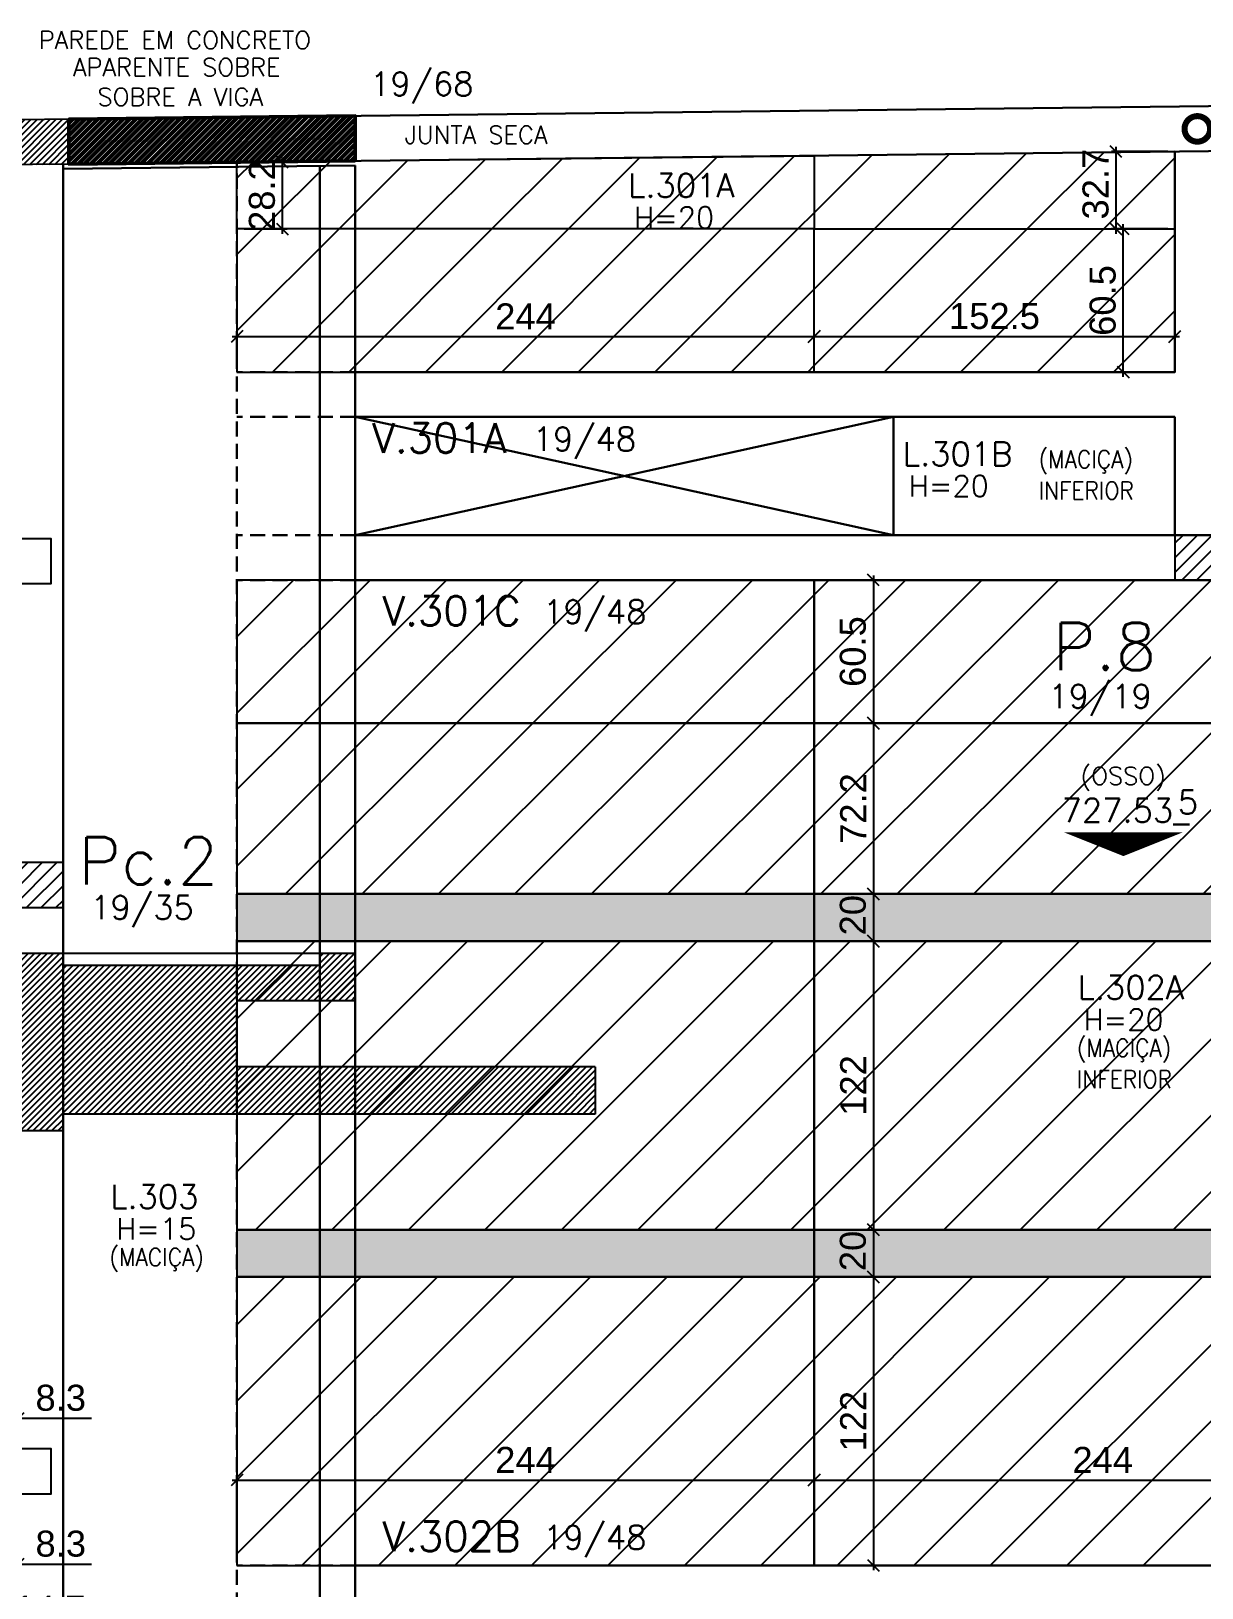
# Model space of a CAD drawing. Extents: x 534 to 8035, y 2354 to 7562.
# Drawn here: x 3417 to 3912, y 6464 to 7122 of the extents above; entities that cross this region are included whole.
import ezdxf
from ezdxf.enums import TextEntityAlignment as Align

# ---------------------------------------------------------------- set-up
doc = ezdxf.new("R2010")
doc.units = 0
doc.linetypes.add('HIDDEN', pattern=[9.524999999999995, 6.349999999999998, -3.174999999999998])
doc.layers.get('0').update_dxf_attribs({"color": 9, "linetype": 'CONTINUOUS'})
doc.layers.get('DEFPOINTS').update_dxf_attribs({"linetype": 'CONTINUOUS'})
for name, color, linetype in [('CONTRA-FLECHA', 152, 'CONTINUOUS'), ('CORTE-FORMA', 1, 'CONTINUOUS'), ('FO-HACHURA_PILAR-CONT', 252, 'CONTINUOUS'), ('FO-HACHURA_PILAR-MORRE', 252, 'CONTINUOUS'), ('FO-TEXTO-LAJES', 152, 'CONTINUOUS'), ('FO-TEXTO-VIGAS', 3, 'CONTINUOUS'), ('NIVEL', 3, 'CONTINUOUS'), ('P-C', 1, 'CONTINUOUS'), ('P-M', 7, 'CONTINUOUS'), ('P-N', 5, 'CONTINUOUS'), ('Painéis', 200, 'CONTINUOUS'), ('PAREDE', 191, 'CONTINUOUS'), ('Reaproveitamento', 251, 'CONTINUOUS'), ('TEXTO', 3, 'CONTINUOUS'), ('TIRAS REESCORAMENTO', 252, 'CONTINUOUS')]:
    doc.layers.add(name, color=color, linetype=linetype)
for name, color, linetype, lineweight in [('FO-Textos dos pilares', 3, 'CONTINUOUS', 20), ('FO-Vigas', 2, 'CONTINUOUS', 30), ('SEM LAJE', 8, 'CONTINUOUS', 30)]:
    doc.layers.add(name, color=color, linetype=linetype, lineweight=lineweight)
doc.styles.add('ARIAL', font='arial.ttf')
doc.styles.add('ROMANS', font='romans.shx')
doc.dimstyles.new('COTA LAJE', dxfattribs={"dimtxt": 11, "dimasz": 5, "dimexe": 2, "dimexo": 3, "dimgap": 3, "dimtad": 3, "dimdec": 1, "dimzin": 12, "dimdsep": 46, "dimtxsty": 'ARIAL', "dimblk": 'OBLIQUE', "dimcen": 10, "dimdle": 2, "dimclrd": 5, "dimclre": 5, "dimclrt": 2, "dimadec": 0, "dimazin": 3, "dimtfac": 1, "dimtdec": 1, "dimtmove": 0, "dimatfit": 3, "dimldrblk": 'OBLIQUE', "dimfxl": 1, "dimlwd": -1, "dimlwe": -1, "dimarcsym": 1})
pattern_1 = [(45, (0, 0), (-16.16446101792448, 16.16446101792448), [])]

# ---------------------------------------------------------------- blocks, each defined once
blk = doc.blocks.new('_Oblique')
at = {"color": 0, "linetype": 'ByBlock', "lineweight": -2}
blk.add_line((-0.5, -0.5), (0.5, 0.5), dxfattribs=at)
blk = doc.blocks.new('*D384')
at = {"layer": 'DEFPOINTS', "color": 0, "linetype": 'Continuous', "transparency": 16777216}
for p in [(3411.181133368878, 6535.333862605648), (3402.879337440359, 6522.361005117084), (3411.181133368878, 6522.361005117084)]:
    blk.add_point(p, dxfattribs=at)
at = {"layer": 'Painéis', "color": 5, "linetype": 'Continuous', "transparency": 16777216}
for p, q in [((3400.879337440359, 6535.333862605648), (3411.181133368878, 6535.333862605648)), ((3402.879337440359, 6525.361005117084), (3402.879337440359, 6537.333862605648)), ((3411.181133368878, 6525.361005117084), (3411.181133368878, 6537.333862605648)), ((3411.181133368878, 6535.333862605648), (3442.222743191525, 6535.333862605648))]:
    blk.add_line(p, q, dxfattribs=at)
at = {"layer": 'Painéis', "color": 5, "linetype": 'Continuous', "transparency": 16777216, "xscale": 5, "yscale": 5, "zscale": 5, "rotation": 180}
blk.add_blockref('_Oblique', (3402.879337440359, 6535.333862605648), dxfattribs=at)
at = {"layer": 'Painéis', "color": 5, "linetype": 'Continuous', "transparency": 16777216, "xscale": 5, "yscale": 5, "zscale": 5}
blk.add_blockref('_Oblique', (3411.181133368878, 6535.333862605648), dxfattribs=at)
at = {"layer": 'Painéis', "color": 2, "linetype": 'Continuous', "transparency": 16777216, "insert": (3429.201938280202, 6543.953917175908), "char_height": 11, "attachment_point": 5, "style": 'ARIAL'}
blk.add_mtext('8.3', dxfattribs=at)
blk = doc.blocks.new('*D403')
at = {"layer": 'DEFPOINTS', "color": 0, "linetype": 'Continuous', "transparency": 16777216}
for p in [(3747.681133369539, 6889.861005116999), (3747.681133369539, 6829.361005116999), (3772.716062149959, 6829.361005116999)]:
    blk.add_point(p, dxfattribs=at)
at = {"layer": 'Painéis', "color": 5, "linetype": 'Continuous', "transparency": 16777216}
for p, q in [((3750.681133369539, 6889.861005116999), (3774.716062149959, 6889.861005116999)), ((3772.716062149959, 6891.861005116999), (3772.716062149959, 6827.361005116999)), ((3750.681133369539, 6829.361005116999), (3774.716062149959, 6829.361005116999))]:
    blk.add_line(p, q, dxfattribs=at)
at = {"layer": 'Painéis', "color": 5, "linetype": 'Continuous', "transparency": 16777216, "xscale": 5, "yscale": 5, "zscale": 5}
for p, rotation in [((3772.716062149959, 6889.861005116999), 90), ((3772.716062149959, 6829.361005116999), 270)]:
    blk.add_blockref('_Oblique', p, dxfattribs=dict(at, rotation=rotation))
at = {"layer": 'Painéis', "color": 2, "linetype": 'Continuous', "transparency": 16777216, "insert": (3764.099759285021, 6859.611005116996), "char_height": 11, "attachment_point": 5, "rotation": 90, "style": 'ARIAL'}
blk.add_mtext('60.5', dxfattribs=at)
blk = doc.blocks.new('*D404')
at = {"layer": 'DEFPOINTS', "color": 0, "linetype": 'Continuous', "transparency": 16777216}
for p in [(3747.681133369539, 6829.361005116999), (3747.681133369539, 6757.111005117102), (3772.716062149961, 6757.111005117102)]:
    blk.add_point(p, dxfattribs=at)
at = {"layer": 'Painéis', "color": 5, "linetype": 'Continuous', "transparency": 16777216}
for p, q in [((3750.681133369539, 6829.361005116999), (3774.716062149961, 6829.361005116999)), ((3772.716062149961, 6831.361005116999), (3772.716062149961, 6755.111005117102)), ((3750.681133369539, 6757.111005117102), (3774.716062149961, 6757.111005117102))]:
    blk.add_line(p, q, dxfattribs=at)
at = {"layer": 'Painéis', "color": 5, "linetype": 'Continuous', "transparency": 16777216, "xscale": 5, "yscale": 5, "zscale": 5}
for p, rotation in [((3772.716062149961, 6829.361005116999), 90), ((3772.716062149961, 6757.111005117102), 270)]:
    blk.add_blockref('_Oblique', p, dxfattribs=dict(at, rotation=rotation))
at = {"layer": 'Painéis', "color": 2, "linetype": 'Continuous', "transparency": 16777216, "insert": (3764.193551918038, 6793.236005117047), "char_height": 11, "attachment_point": 5, "rotation": 90, "style": 'ARIAL'}
blk.add_mtext('72.2', dxfattribs=at)
blk = doc.blocks.new('*D405')
at = {"layer": 'DEFPOINTS', "color": 0, "linetype": 'Continuous', "transparency": 16777216}
for p in [(3747.681133369539, 6757.111005117102), (3747.681133369539, 6737.111005117102), (3772.716062149962, 6737.111005117102)]:
    blk.add_point(p, dxfattribs=at)
at = {"layer": 'Painéis', "color": 5, "linetype": 'Continuous', "transparency": 16777216}
for p, q in [((3750.681133369539, 6757.111005117102), (3774.716062149962, 6757.111005117102)), ((3772.716062149962, 6759.111005117102), (3772.716062149962, 6735.111005117102)), ((3750.681133369539, 6737.111005117102), (3774.716062149962, 6737.111005117102))]:
    blk.add_line(p, q, dxfattribs=at)
at = {"layer": 'Painéis', "color": 5, "linetype": 'Continuous', "transparency": 16777216, "xscale": 5, "yscale": 5, "zscale": 5}
for p, rotation in [((3772.716062149962, 6757.111005117102), 90), ((3772.716062149962, 6737.111005117102), 270)]:
    blk.add_blockref('_Oblique', p, dxfattribs=dict(at, rotation=rotation))
at = {"layer": 'Painéis', "color": 2, "linetype": 'Continuous', "transparency": 16777216, "insert": (3764.099759285024, 6748.111005117102), "char_height": 11, "attachment_point": 5, "rotation": 90, "style": 'ARIAL'}
blk.add_mtext('20', dxfattribs=at)
blk = doc.blocks.new('*D406')
at = {"layer": 'DEFPOINTS', "color": 0, "linetype": 'Continuous', "transparency": 16777216}
for p in [(3747.681133369539, 6737.111005117102), (3747.681133369539, 6615.111005117102), (3772.716062149962, 6615.111005117102)]:
    blk.add_point(p, dxfattribs=at)
at = {"layer": 'Painéis', "color": 5, "linetype": 'Continuous', "transparency": 16777216}
for p, q in [((3750.681133369539, 6737.111005117102), (3774.716062149962, 6737.111005117102)), ((3772.716062149962, 6739.111005117102), (3772.716062149962, 6613.111005117102)), ((3750.681133369539, 6615.111005117102), (3774.716062149962, 6615.111005117102))]:
    blk.add_line(p, q, dxfattribs=at)
at = {"layer": 'Painéis', "color": 5, "linetype": 'Continuous', "transparency": 16777216, "xscale": 5, "yscale": 5, "zscale": 5}
for p, rotation in [((3772.716062149962, 6737.111005117102), 90), ((3772.716062149962, 6615.111005117102), 270)]:
    blk.add_blockref('_Oblique', p, dxfattribs=dict(at, rotation=rotation))
at = {"layer": 'Painéis', "color": 2, "linetype": 'Continuous', "transparency": 16777216, "insert": (3764.19355191804, 6676.111005117099), "char_height": 11, "attachment_point": 5, "rotation": 90, "style": 'ARIAL'}
blk.add_mtext('122', dxfattribs=at)
blk = doc.blocks.new('*D407')
at = {"layer": 'DEFPOINTS', "color": 0, "linetype": 'Continuous', "transparency": 16777216}
for p in [(3747.681133369539, 6615.111005117102), (3747.681133369539, 6595.111005117102), (3772.716062149963, 6595.111005117102)]:
    blk.add_point(p, dxfattribs=at)
at = {"layer": 'Painéis', "color": 5, "linetype": 'Continuous', "transparency": 16777216}
for p, q in [((3750.681133369539, 6615.111005117102), (3774.716062149963, 6615.111005117102)), ((3772.716062149963, 6617.111005117102), (3772.716062149963, 6593.111005117102)), ((3750.681133369539, 6595.111005117102), (3774.716062149963, 6595.111005117102))]:
    blk.add_line(p, q, dxfattribs=at)
at = {"layer": 'Painéis', "color": 5, "linetype": 'Continuous', "transparency": 16777216, "xscale": 5, "yscale": 5, "zscale": 5}
for p, rotation in [((3772.716062149963, 6615.111005117102), 90), ((3772.716062149963, 6595.111005117102), 270)]:
    blk.add_blockref('_Oblique', p, dxfattribs=dict(at, rotation=rotation))
at = {"layer": 'Painéis', "color": 2, "linetype": 'Continuous', "transparency": 16777216, "insert": (3764.099759285026, 6606.111005117102), "char_height": 11, "attachment_point": 5, "rotation": 90, "style": 'ARIAL'}
blk.add_mtext('20', dxfattribs=at)
blk = doc.blocks.new('*D408')
at = {"layer": 'DEFPOINTS', "color": 0, "linetype": 'Continuous', "transparency": 16777216}
for p in [(3747.681133369539, 6595.111005117102), (3747.681133369539, 6473.111005117102), (3772.716062149966, 6473.111005117102)]:
    blk.add_point(p, dxfattribs=at)
at = {"layer": 'Painéis', "color": 5, "linetype": 'Continuous', "transparency": 16777216}
for p, q in [((3750.681133369539, 6595.111005117102), (3774.716062149966, 6595.111005117102)), ((3772.716062149966, 6597.111005117102), (3772.716062149966, 6471.111005117102)), ((3750.681133369539, 6473.111005117102), (3774.716062149966, 6473.111005117102))]:
    blk.add_line(p, q, dxfattribs=at)
at = {"layer": 'Painéis', "color": 5, "linetype": 'Continuous', "transparency": 16777216, "xscale": 5, "yscale": 5, "zscale": 5}
for p, rotation in [((3772.716062149966, 6595.111005117102), 90), ((3772.716062149966, 6473.111005117102), 270)]:
    blk.add_blockref('_Oblique', p, dxfattribs=dict(at, rotation=rotation))
at = {"layer": 'Painéis', "color": 2, "linetype": 'Continuous', "transparency": 16777216, "insert": (3764.193551918043, 6534.111005117099), "char_height": 11, "attachment_point": 5, "rotation": 90, "style": 'ARIAL'}
blk.add_mtext('122', dxfattribs=at)
blk = doc.blocks.new('*D409')
at = {"layer": 'DEFPOINTS', "color": 0, "linetype": 'Continuous', "transparency": 16777216}
for p in [(3747.681133369537, 6509.212184046779), (3503.681133369537, 6473.111005117098), (3747.681133369537, 6473.111005117097)]:
    blk.add_point(p, dxfattribs=at)
at = {"layer": 'Painéis', "color": 5, "linetype": 'Continuous', "transparency": 16777216}
for p, q in [((3501.681133369537, 6509.212184046779), (3749.681133369537, 6509.212184046779)), ((3503.681133369537, 6476.111005117098), (3503.681133369537, 6511.212184046779)), ((3747.681133369537, 6476.111005117097), (3747.681133369537, 6511.212184046779))]:
    blk.add_line(p, q, dxfattribs=at)
at = {"layer": 'Painéis', "color": 5, "linetype": 'Continuous', "transparency": 16777216, "xscale": 5, "yscale": 5, "zscale": 5, "rotation": 180}
blk.add_blockref('_Oblique', (3503.681133369537, 6509.212184046779), dxfattribs=at)
at = {"layer": 'Painéis', "color": 5, "linetype": 'Continuous', "transparency": 16777216, "xscale": 5, "yscale": 5, "zscale": 5}
blk.add_blockref('_Oblique', (3747.681133369537, 6509.212184046779), dxfattribs=at)
at = {"layer": 'Painéis', "color": 2, "linetype": 'Continuous', "transparency": 16777216, "insert": (3625.681133369537, 6517.734694278703), "char_height": 11, "attachment_point": 5, "style": 'ARIAL'}
blk.add_mtext('244', dxfattribs=at)
blk = doc.blocks.new('*D410')
at = {"layer": 'DEFPOINTS', "color": 0, "linetype": 'Continuous', "transparency": 16777216}
for p in [(3991.681133369537, 6509.212184046779), (3747.681133369537, 6473.111005117097), (3991.681133369537, 6473.111005117098)]:
    blk.add_point(p, dxfattribs=at)
at = {"layer": 'Painéis', "color": 5, "linetype": 'Continuous', "transparency": 16777216}
for p, q in [((3745.681133369537, 6509.212184046779), (3993.681133369537, 6509.212184046779)), ((3747.681133369537, 6476.111005117097), (3747.681133369537, 6511.212184046779)), ((3991.681133369537, 6476.111005117098), (3991.681133369537, 6511.212184046779))]:
    blk.add_line(p, q, dxfattribs=at)
at = {"layer": 'Painéis', "color": 5, "linetype": 'Continuous', "transparency": 16777216, "xscale": 5, "yscale": 5, "zscale": 5, "rotation": 180}
blk.add_blockref('_Oblique', (3747.681133369537, 6509.212184046779), dxfattribs=at)
at = {"layer": 'Painéis', "color": 5, "linetype": 'Continuous', "transparency": 16777216, "xscale": 5, "yscale": 5, "zscale": 5}
blk.add_blockref('_Oblique', (3991.681133369537, 6509.212184046779), dxfattribs=at)
at = {"layer": 'Painéis', "color": 2, "linetype": 'Continuous', "transparency": 16777216, "insert": (3869.681133369537, 6517.734694278703), "char_height": 11, "attachment_point": 5, "style": 'ARIAL'}
blk.add_mtext('244', dxfattribs=at)
blk = doc.blocks.new('*D421')
at = {"layer": 'DEFPOINTS', "color": 0, "linetype": 'Continuous', "transparency": 16777216}
for p in [(3878.326253628513, 7038.360997705076), (3900.181133368762, 7038.360997705076), (3900.181133368762, 6977.86099770519)]:
    blk.add_point(p, dxfattribs=at)
at = {"layer": 'Painéis', "color": 5, "linetype": 'Continuous', "transparency": 16777216}
for p, q in [((3878.326253628513, 6975.86099770519), (3878.326253628513, 7040.360997705076)), ((3897.181133368762, 7038.360997705076), (3876.326253628513, 7038.360997705076)), ((3897.181133368762, 6977.86099770519), (3876.326253628513, 6977.86099770519))]:
    blk.add_line(p, q, dxfattribs=at)
at = {"layer": 'Painéis', "color": 5, "linetype": 'Continuous', "transparency": 16777216, "xscale": 5, "yscale": 5, "zscale": 5}
for p, rotation in [((3878.326253628513, 7038.360997705076), 90), ((3878.326253628513, 6977.86099770519), 270)]:
    blk.add_blockref('_Oblique', p, dxfattribs=dict(at, rotation=rotation))
at = {"layer": 'Painéis', "color": 2, "linetype": 'Continuous', "transparency": 16777216, "insert": (3869.709950763575, 7008.110997705131), "char_height": 11, "attachment_point": 5, "rotation": 90, "style": 'ARIAL'}
blk.add_mtext('60.5', dxfattribs=at)
blk = doc.blocks.new('*D422')
at = {"layer": 'DEFPOINTS', "color": 0, "linetype": 'Continuous', "transparency": 16777216}
for p in [(3875.326253628515, 7071.077291865226), (3900.181133368762, 7071.077291865226), (3900.181133368762, 7038.360997705076)]:
    blk.add_point(p, dxfattribs=at)
at = {"layer": 'Painéis', "color": 5, "linetype": 'Continuous', "transparency": 16777216}
for p, q in [((3875.326253628515, 7036.360997705076), (3875.326253628515, 7073.077291865226)), ((3897.181133368762, 7071.077291865226), (3873.326253628515, 7071.077291865226)), ((3897.181133368762, 7038.360997705076), (3873.326253628515, 7038.360997705076))]:
    blk.add_line(p, q, dxfattribs=at)
at = {"layer": 'Painéis', "color": 5, "linetype": 'Continuous', "transparency": 16777216, "xscale": 5, "yscale": 5, "zscale": 5}
for p, rotation in [((3875.326253628515, 7071.077291865226), 90), ((3875.326253628515, 7038.360997705076), 270)]:
    blk.add_blockref('_Oblique', p, dxfattribs=dict(at, rotation=rotation))
at = {"layer": 'Painéis', "color": 2, "linetype": 'Continuous', "transparency": 16777216, "insert": (3866.706199058257, 7057.337878678647), "char_height": 11, "attachment_point": 5, "rotation": 90, "style": 'ARIAL'}
blk.add_mtext('32.7', dxfattribs=at)
blk = doc.blocks.new('*D423')
at = {"layer": 'DEFPOINTS', "color": 0, "linetype": 'Continuous', "transparency": 16777216}
for p in [(3503.681133369539, 7066.594784016776), (3522.899878112789, 7066.594784016776), (3503.681133369539, 7038.360997705076)]:
    blk.add_point(p, dxfattribs=at)
at = {"layer": 'Painéis', "color": 5, "linetype": 'Continuous', "transparency": 16777216}
for p, q in [((3506.681133369539, 7066.594784016776), (3524.899878112789, 7066.594784016776)), ((3522.899878112789, 7036.360997705076), (3522.899878112789, 7068.594784016776)), ((3506.681133369539, 7038.360997705076), (3524.899878112789, 7038.360997705076))]:
    blk.add_line(p, q, dxfattribs=at)
at = {"layer": 'Painéis', "color": 5, "linetype": 'Continuous', "transparency": 16777216, "xscale": 5, "yscale": 5, "zscale": 5}
for p, rotation in [((3522.899878112789, 7066.594784016776), 90), ((3522.899878112789, 7038.360997705076), 270)]:
    blk.add_blockref('_Oblique', p, dxfattribs=dict(at, rotation=rotation))
at = {"layer": 'Painéis', "color": 2, "linetype": 'Continuous', "transparency": 16777216, "insert": (3514.283575247852, 7052.477890860923), "char_height": 11, "attachment_point": 5, "rotation": 90, "style": 'ARIAL'}
blk.add_mtext('28.2', dxfattribs=at)
blk = doc.blocks.new('*D424')
at = {"layer": 'DEFPOINTS', "color": 0, "linetype": 'Continuous', "transparency": 16777216}
for p in [(3747.681133369537, 6992.862447762052), (3503.681133369537, 6977.860997705073), (3747.681133369537, 6977.860997705073)]:
    blk.add_point(p, dxfattribs=at)
at = {"layer": 'Painéis', "color": 5, "linetype": 'Continuous', "transparency": 16777216}
for p, q in [((3501.681133369537, 6992.862447762052), (3749.681133369537, 6992.862447762052)), ((3503.681133369537, 6980.860997705073), (3503.681133369537, 6994.862447762052)), ((3747.681133369537, 6980.860997705073), (3747.681133369537, 6994.862447762052))]:
    blk.add_line(p, q, dxfattribs=at)
at = {"layer": 'Painéis', "color": 5, "linetype": 'Continuous', "transparency": 16777216, "xscale": 5, "yscale": 5, "zscale": 5, "rotation": 180}
blk.add_blockref('_Oblique', (3503.681133369537, 6992.862447762052), dxfattribs=at)
at = {"layer": 'Painéis', "color": 5, "linetype": 'Continuous', "transparency": 16777216, "xscale": 5, "yscale": 5, "zscale": 5}
blk.add_blockref('_Oblique', (3747.681133369537, 6992.862447762052), dxfattribs=at)
at = {"layer": 'Painéis', "color": 2, "linetype": 'Continuous', "transparency": 16777216, "insert": (3625.681133369537, 7001.384957993976), "char_height": 11, "attachment_point": 5, "style": 'ARIAL'}
blk.add_mtext('244', dxfattribs=at)
blk = doc.blocks.new('*D425')
at = {"layer": 'DEFPOINTS', "color": 0, "linetype": 'Continuous', "transparency": 16777216}
for p in [(3900.18113336876, 6992.862447762052), (3747.681133369537, 6977.860997705073), (3900.18113336876, 6977.860997705073)]:
    blk.add_point(p, dxfattribs=at)
at = {"layer": 'Painéis', "color": 5, "linetype": 'Continuous', "transparency": 16777216}
for p, q in [((3745.681133369537, 6992.862447762052), (3902.18113336876, 6992.862447762052)), ((3747.681133369537, 6980.860997705073), (3747.681133369537, 6994.862447762052)), ((3900.18113336876, 6980.860997705073), (3900.18113336876, 6994.862447762052))]:
    blk.add_line(p, q, dxfattribs=at)
at = {"layer": 'Painéis', "color": 5, "linetype": 'Continuous', "transparency": 16777216, "xscale": 5, "yscale": 5, "zscale": 5, "rotation": 180}
blk.add_blockref('_Oblique', (3747.681133369537, 6992.862447762052), dxfattribs=at)
at = {"layer": 'Painéis', "color": 5, "linetype": 'Continuous', "transparency": 16777216, "xscale": 5, "yscale": 5, "zscale": 5}
blk.add_blockref('_Oblique', (3900.18113336876, 6992.862447762052), dxfattribs=at)
at = {"layer": 'Painéis', "color": 2, "linetype": 'Continuous', "transparency": 16777216, "insert": (3823.931133369148, 7001.478750626991), "char_height": 11, "attachment_point": 5, "style": 'ARIAL'}
blk.add_mtext('152.5', dxfattribs=at)
blk = doc.blocks.new('*D488')
at = {"layer": 'DEFPOINTS', "color": 0, "linetype": 'Continuous', "transparency": 16777216}
for p in [(3402.87680584064, 6503.361005117077), (3388.181133368773, 6495.362963367859), (3402.87680584064, 6446.276689124408)]:
    blk.add_point(p, dxfattribs=at)
at = {"layer": 'Painéis', "color": 5, "linetype": 'Continuous', "transparency": 16777216}
for p, q in [((3402.87680584064, 6500.361005117077), (3402.87680584064, 6444.276689124408)), ((3388.181133368773, 6492.362963367859), (3388.181133368773, 6444.276689124408)), ((3386.181133368773, 6446.276689124408), (3402.87680584064, 6446.276689124408)), ((3402.87680584064, 6446.276689124408), (3441.414322893846, 6446.276689124408))]:
    blk.add_line(p, q, dxfattribs=at)
at = {"layer": 'Painéis', "color": 5, "linetype": 'Continuous', "transparency": 16777216, "xscale": 5, "yscale": 5, "zscale": 5, "rotation": 180}
blk.add_blockref('_Oblique', (3388.181133368773, 6446.276689124408), dxfattribs=at)
at = {"layer": 'Painéis', "color": 5, "linetype": 'Continuous', "transparency": 16777216, "xscale": 5, "yscale": 5, "zscale": 5}
blk.add_blockref('_Oblique', (3402.87680584064, 6446.276689124408), dxfattribs=at)
at = {"layer": 'Painéis', "color": 2, "linetype": 'Continuous', "transparency": 16777216, "insert": (3424.645564367243, 6454.799199356332), "char_height": 11, "attachment_point": 5, "style": 'ARIAL'}
blk.add_mtext('14.7', dxfattribs=at)
blk = doc.blocks.new('*D489')
at = {"layer": 'DEFPOINTS', "color": 0, "linetype": 'Continuous', "transparency": 16777216}
for p in [(3402.87680584064, 6503.361005117077), (3411.181133368878, 6503.361005117077), (3411.181133368878, 6473.621273908704)]:
    blk.add_point(p, dxfattribs=at)
at = {"layer": 'Painéis', "color": 5, "linetype": 'Continuous', "transparency": 16777216}
for p, q in [((3402.87680584064, 6500.361005117077), (3402.87680584064, 6471.621273908704)), ((3411.181133368878, 6500.361005117077), (3411.181133368878, 6471.621273908704)), ((3400.87680584064, 6473.621273908704), (3411.181133368878, 6473.621273908704)), ((3411.181133368878, 6473.621273908704), (3442.222743191525, 6473.621273908704))]:
    blk.add_line(p, q, dxfattribs=at)
at = {"layer": 'Painéis', "color": 5, "linetype": 'Continuous', "transparency": 16777216, "xscale": 5, "yscale": 5, "zscale": 5, "rotation": 180}
blk.add_blockref('_Oblique', (3402.87680584064, 6473.621273908704), dxfattribs=at)
at = {"layer": 'Painéis', "color": 5, "linetype": 'Continuous', "transparency": 16777216, "xscale": 5, "yscale": 5, "zscale": 5}
blk.add_blockref('_Oblique', (3411.181133368878, 6473.621273908704), dxfattribs=at)
at = {"layer": 'Painéis', "color": 2, "linetype": 'Continuous', "transparency": 16777216, "insert": (3429.201938280202, 6482.241328478964), "char_height": 11, "attachment_point": 5, "style": 'ARIAL'}
blk.add_mtext('8.3', dxfattribs=at)

msp = doc.modelspace()

# ---------------------------------------------------------------- hatches: boundary and pattern name
at = {"layer": 'CORTE-FORMA'}
h = msp.add_hatch(dxfattribs=at)
h.set_pattern_fill('ANSI31', color=70, scale=15)
h.set_pattern_definition([(45, (1811.656726842381, 4287.514192336348), (-1.325825214724777, 1.325825214724777), [])])
h.paths.add_polyline_path([(3411.181133368886, 6717.030311895271), (3351.181133368887, 6717.030311895267), (3351.181133368886, 6732.030311895272), (3430.181133368886, 6732.030311895272), (3430.181133368886, 6727.030311895272), (3533.68113336957, 6727.030311895272), (3538.681133369537, 6727.030311895272), (3538.681133369537, 6732.030311895272), (3553.68113336957, 6732.030311895272), (3553.68113336957, 6712.030311895271), (3503.681133369535, 6712.030311895274), (3503.681133369535, 6684.030311895269), (3655.152122457846, 6684.030311895269), (3655.152122457846, 6664.030311895269), (3430.181133368886, 6664.030311895269), (3430.181133368886, 6657.030311895271), (3411.181133368886, 6657.030311895269)])
at = {"layer": 'FO-HACHURA_PILAR-CONT'}
h = msp.add_hatch(dxfattribs=at)
h.set_pattern_fill('ANSI31', color=256, scale=15)
h.set_pattern_definition([(45, (-8897.166660402807, 12460.0114523287), (-1.325825214724776, 1.325825214724777), [])])
h.paths.add_polyline_path([(3432.681133368882, 7065.792115524409), (3392.681133368882, 7065.339907923048), (3392.681133368882, 7084.341122053813), (3432.681133368878, 7084.793329655176)])
at = {"layer": 'FO-HACHURA_PILAR-MORRE'}
h = msp.add_hatch(dxfattribs=at)
h.set_pattern_fill('ANSI31', color=256, scale=35)
h.set_pattern_definition([(45, (1811.656726842382, 3338.154071292527), (-3.093592167691146, 3.093592167691146), [])])
h.paths.add_polyline_path([(3900.18113336876, 6908.861005117107), (3900.18113336876, 6889.861005117144), (3919.18113336876, 6889.861005117144), (3919.18113336876, 6908.861005117107)])
h = msp.add_hatch(dxfattribs=at)
h.set_pattern_fill('ANSI31', color=256, scale=35)
h.set_pattern_definition([(45, (-9116.387031936094, 12460.0114523287), (-3.093592167691145, 3.093592167691146), [])])
h.paths.add_polyline_path([(3395.181133368878, 6770.361005117085), (3395.181133368878, 6760.861005117105), (3395.181133368878, 6751.36100511708), (3412.681133368878, 6751.36100511708), (3430.181133368878, 6751.36100511708), (3430.181133368878, 6760.861005117105), (3430.181133368878, 6770.361005117085), (3412.681133368878, 6770.361005117085)])
at = {"layer": 'PAREDE', "linetype": 'Continuous', "lineweight": 50}
h = msp.add_hatch(dxfattribs=at)
h.set_pattern_fill('ANSI31', color=256, scale=15)
h.set_pattern_definition([(45, (1811.656726842382, 3338.154071292527), (-1.325825214724777, 1.325825214724777), [])])
h.paths.add_polyline_path([(3553.681133369537, 7067.160043518429), (3553.681133369537, 7086.161257649195), (3432.681133368878, 7084.793329655066), (3432.68113336888, 7065.792115524409)])
at = {"layer": 'Reaproveitamento', "linetype": 'Continuous'}
h = msp.add_hatch(dxfattribs=at)
h.set_pattern_fill('ANSI31', color=256, scale=7.200000000000001)
h.set_pattern_definition(pattern_1)
h.paths.add_polyline_path([(3503.681133369537, 7066.594784016772), (3747.649952368201, 7069.352897877892), (3747.681133369537, 7038.360997705073), (3503.681133369537, 7038.360997705073)])
h = msp.add_hatch(dxfattribs=at)
h.set_pattern_fill('ANSI31', color=256, scale=7.200000000000001)
h.set_pattern_definition(pattern_1)
h.paths.add_polyline_path([(3747.681133369537, 7038.360997705073), (3900.18113336876, 7038.360997705073), (3900.18113336876, 7071.077291865223), (3747.649952368201, 7069.352897877892)])
h = msp.add_hatch(dxfattribs=at)
h.set_pattern_fill('ANSI31', color=256, scale=7.200000000000001)
h.set_pattern_definition(pattern_1)
h.paths.add_polyline_path([(3503.681133369537, 6977.860997705073), (3747.681133369537, 6977.860997705073), (3747.681133369537, 7038.360997705073), (3503.681133369537, 7038.360997705073)])
h = msp.add_hatch(dxfattribs=at)
h.set_pattern_fill('ANSI31', color=256, scale=7.200000000000001)
h.set_pattern_definition(pattern_1)
h.paths.add_polyline_path([(3747.681133369537, 7038.360997705073), (3900.18113336876, 7038.360997705073), (3900.18113336876, 6977.860997705186), (3747.681133369537, 6977.860997705186)])
h = msp.add_hatch(dxfattribs=at)
h.set_pattern_fill('ANSI31', color=256, scale=7.200000000000001)
h.set_pattern_definition(pattern_1)
h.paths.add_polyline_path([(3503.681133369537, 6829.361005116995), (3747.681133369537, 6829.361005116995), (3747.681133369537, 6889.861005116995), (3503.681133369537, 6889.861005116995)])
h = msp.add_hatch(dxfattribs=at)
h.set_pattern_fill('ANSI31', color=256, scale=7.200000000000001)
h.set_pattern_definition(pattern_1)
h.paths.add_polyline_path([(3747.681133369537, 6829.361005116995), (3991.681133369537, 6829.361005116995), (3991.681133369537, 6889.861005116995), (3747.681133369537, 6889.861005116995)])
h = msp.add_hatch(dxfattribs=at)
h.set_pattern_fill('ANSI31', color=256, scale=7.200000000000001)
h.set_pattern_definition(pattern_1)
h.paths.add_polyline_path([(3747.681133369537, 6829.361005116995), (3503.681133369537, 6829.361005116995), (3503.681133369537, 6757.111005117098), (3747.681133369537, 6757.111005117098)])
h = msp.add_hatch(dxfattribs=at)
h.set_pattern_fill('ANSI31', color=256, scale=7.200000000000001)
h.set_pattern_definition(pattern_1)
h.paths.add_polyline_path([(3991.681133369537, 6829.361005116995), (3747.681133369537, 6829.361005116995), (3747.681133369537, 6757.111005117098), (3991.681133369537, 6757.111005117098)])
h = msp.add_hatch(dxfattribs=at)
h.set_pattern_fill('ANSI31', color=256, scale=7.200000000000001)
h.set_pattern_definition(pattern_1)
h.paths.add_polyline_path([(3503.681133369537, 6615.111005117098), (3747.681133369537, 6615.111005117098), (3747.681133369537, 6737.111005117098), (3503.681133369537, 6737.111005117098)])
h = msp.add_hatch(dxfattribs=at)
h.set_pattern_fill('ANSI31', color=256, scale=7.200000000000001)
h.set_pattern_definition(pattern_1)
h.paths.add_polyline_path([(3747.681133369537, 6615.111005117098), (3991.681133369537, 6615.111005117098), (3991.681133369537, 6737.111005117098), (3747.681133369537, 6737.111005117098)])
h = msp.add_hatch(dxfattribs=at)
h.set_pattern_fill('ANSI31', color=256, scale=7.200000000000001)
h.set_pattern_definition(pattern_1)
h.paths.add_polyline_path([(3503.681133369537, 6473.111005117098), (3747.681133369537, 6473.111005117098), (3747.681133369537, 6595.111005117098), (3503.681133369537, 6595.111005117098)])
h = msp.add_hatch(dxfattribs=at)
h.set_pattern_fill('ANSI31', color=256, scale=7.200000000000001)
h.set_pattern_definition(pattern_1)
h.paths.add_polyline_path([(3747.681133369537, 6473.111005117098), (3991.681133369537, 6473.111005117098), (3991.681133369537, 6595.111005117098), (3747.681133369537, 6595.111005117098)])
at = {"layer": 'TIRAS REESCORAMENTO', "linetype": 'Continuous'}
for points in [[(3503.681133369537, 6737.111005117098), (3747.681133369537, 6737.111005117098), (3747.681133369537, 6757.111005117098), (3503.681133369537, 6757.111005117098)], [(3747.681133369537, 6737.111005117098), (3991.681133369537, 6737.111005117098), (3991.681133369537, 6757.111005117098), (3747.681133369537, 6757.111005117098)], [(3503.681133369537, 6595.111005117098), (3747.681133369537, 6595.111005117098), (3747.681133369537, 6615.111005117098), (3503.681133369537, 6615.111005117098)], [(3747.681133369537, 6595.111005117098), (3991.681133369537, 6595.111005117098), (3991.681133369537, 6615.111005117098), (3747.681133369537, 6615.111005117098)]]:
    msp.add_hatch(color=256, dxfattribs=at).paths.add_polyline_path(points)

# ---------------------------------------------------------------- linework, layer by layer
at = {"layer": 'CONTRA-FLECHA', "linetype": 'Continuous', "const_width": 2.56}
msp.add_lwpolyline([(3905.862756750357, 7076.866921617531, 1), (3913.499509987163, 7084.503674854352, 1)], format="xyb", close=True, dxfattribs=at)
at = {"layer": 'CORTE-FORMA'}
for p, q in [((3351.181133368886, 6732.030311895272), (3430.181133368886, 6732.030311895272)), ((3430.181133368886, 6732.030311895272), (3430.181133368886, 6727.030311895272)), ((3538.681133369537, 6732.030311895272), (3553.68113336957, 6732.030311895272)), ((3538.681133369537, 6727.030311895272), (3538.681133369537, 6732.030311895272)), ((3553.68113336957, 6732.030311895272), (3553.68113336957, 6712.030311895271)), ((3430.181133368886, 6727.030311895272), (3538.681133369537, 6727.030311895272)), ((3503.681133369537, 6712.030311895274), (3553.68113336957, 6712.030311895271)), ((3503.681133369535, 6712.030311895274), (3503.681133369535, 6684.030311895269)), ((3655.152122457846, 6684.030311895269), (3503.681133369535, 6684.030311895269)), ((3655.152122457846, 6664.030311895269), (3430.181133368886, 6664.030311895269)), ((3430.181133368886, 6664.030311895269), (3430.181133368886, 6657.030311895271)), ((3411.181133368886, 6657.030311895269), (3430.181133368886, 6657.030311895271))]:
    msp.add_line(p, q, dxfattribs=at)
at = {"layer": 'CORTE-FORMA', "color": 8}
msp.add_line((3430.181133368886, 6732.030311895272), (3538.681133369537, 6732.030311895272), dxfattribs=at)
at = {"layer": 'CORTE-FORMA', "color": 70}
msp.add_line((3655.152122457846, 6684.030311895269), (3655.152122457846, 6664.030311895269), dxfattribs=at)
at = {"layer": 'FO-Vigas'}
for p, q in [((4190.181133368791, 7093.357011105867), (3432.681133368878, 7084.793329655066)), ((4190.181133368791, 7074.355796975102), (3432.68113336888, 7065.7921155243)), ((3430.181133368875, 5312.326338851927), (3430.18113336888, 7065.763852549325)), ((3553.68113336954, 7065.159915715192), (3430.181133368878, 7063.763724745976)), ((3538.681133369537, 5312.326338851927), (3538.681133369537, 7065.159915715192)), ((3553.681133369537, 5312.326338851927), (3553.681133369537, 7065.159915715192)), ((3900.18113336876, 6977.860997705186), (3900.18113336876, 7071.0829432931)), ((3900.18113336876, 6977.860997705186), (3553.681133369537, 6977.860997705073)), ((3900.18113336876, 6958.860997705187), (3553.681133369537, 6958.860997705075)), ((3781.181030119422, 6908.861005116994), (3781.181030119422, 6958.860997705075)), ((3900.18113336876, 6908.861005117107), (3900.18113336876, 6958.860997705187)), ((4190.181133368864, 6908.861005116993), (3553.681133369537, 6908.861005116995)), ((4190.181133368864, 6889.861005116993), (3553.681133369537, 6889.861005116995)), ((4190.181133368864, 6473.111005117095), (3553.681133369537, 6473.111005117098))]:
    msp.add_line(p, q, dxfattribs=at)
at = {"layer": 'FO-Vigas', "linetype": 'HIDDEN'}
for p, q in [((3503.681133369537, 5312.326338851927), (3503.681133369537, 7066.594784016771)), ((3553.681133369537, 6977.860997705073), (3503.681133369537, 6977.860997705073)), ((3553.681133369537, 6958.860997705073), (3503.681133369537, 6958.860997705073)), ((3553.681133369539, 6908.861005116995), (3503.681133369539, 6908.861005116995)), ((3553.681133369539, 6889.861005116995), (3503.681133369539, 6889.861005116995)), ((3553.681133369537, 6473.111005117098), (3503.681133369537, 6473.111005117098))]:
    msp.add_line(p, q, dxfattribs=at)
at = {"layer": 'NIVEL', "color": 1}
msp.add_lwpolyline([(3878.434694166742, 6773.105325472787, 0, 50, 0), (3878.434694166742, 6783.105325472787, 50, 50, 0)], format="xyseb", dxfattribs=at)
at = {"layer": 'P-C'}
for p, q in [((3432.681133368878, 7084.793329655176), (3392.681133368882, 7084.341122053813)), ((3432.68113336888, 7065.792115524409), (3432.681133368878, 7084.793329655176)), ((3432.681133368882, 7065.792115524409), (3392.681133368878, 7065.339907923048))]:
    msp.add_line(p, q, dxfattribs=at)
at = {"layer": 'P-M'}
for points in [[(3900.18113336876, 6908.861005117107), (3900.18113336876, 6889.861005117144), (3919.18113336876, 6889.861005117144), (3919.18113336876, 6908.861005117107)], [(3395.181133368878, 6770.361005117085), (3395.181133368878, 6760.861005117105), (3395.181133368878, 6751.36100511708), (3412.681133368878, 6751.36100511708), (3430.181133368878, 6751.36100511708), (3430.181133368878, 6760.861005117105), (3430.181133368878, 6770.361005117085), (3412.681133368878, 6770.361005117085), (3395.181133368878, 6770.361005117085)]]:
    msp.add_lwpolyline(points, close=True, dxfattribs=at)
at = {"layer": 'P-N'}
for points in [[(3395.18113336888, 6907.361005117085), (3395.18113336888, 6897.861005117105), (3395.18113336888, 6888.36100511708), (3410.18113336888, 6888.36100511708), (3425.18113336888, 6888.36100511708), (3425.18113336888, 6897.861005117105), (3425.18113336888, 6907.361005117085), (3410.18113336888, 6907.361005117085), (3395.18113336888, 6907.361005117085)], [(3385.181133368873, 6522.361005117083), (3385.181133368873, 6512.861005117103), (3385.181133368873, 6503.361005117077), (3405.181133368898, 6503.361005117077), (3425.18113336888, 6503.361005117077), (3425.18113336888, 6512.861005117102), (3425.18113336888, 6522.361005117084), (3405.181133368898, 6522.361005117084), (3385.181133368873, 6522.361005117083)]]:
    msp.add_lwpolyline(points, close=True, dxfattribs=at)
at = {"layer": 'Painéis', "linetype": 'Continuous'}
for points in [[(3503.681133369537, 7066.594784016772), (3747.649952368201, 7069.352897877892), (3747.681133369537, 7038.360997705073), (3503.681133369537, 7038.360997705073)], [(3747.681133369537, 7038.360997705073), (3900.18113336876, 7038.360997705073), (3900.18113336876, 7071.077291865223), (3747.649952368201, 7069.352897877892)], [(3503.681133369537, 6977.860997705073), (3747.681133369537, 6977.860997705073), (3747.681133369537, 7038.360997705073), (3503.681133369537, 7038.360997705073)], [(3747.681133369537, 7038.360997705073), (3900.18113336876, 7038.360997705073), (3900.18113336876, 6977.860997705186), (3747.681133369537, 6977.860997705186)], [(3503.681133369537, 6829.361005116995), (3747.681133369537, 6829.361005116995), (3747.681133369537, 6889.861005116995), (3503.681133369537, 6889.861005116995)], [(3747.681133369537, 6829.361005116995), (3991.681133369537, 6829.361005116995), (3991.681133369537, 6889.861005116995), (3747.681133369537, 6889.861005116995)], [(3747.681133369537, 6829.361005116995), (3503.681133369537, 6829.361005116995), (3503.681133369537, 6757.111005117098), (3747.681133369537, 6757.111005117098)], [(3991.681133369537, 6829.361005116995), (3747.681133369537, 6829.361005116995), (3747.681133369537, 6757.111005117098), (3991.681133369537, 6757.111005117098)], [(3503.681133369537, 6737.111005117098), (3747.681133369537, 6737.111005117098), (3747.681133369537, 6757.111005117098), (3503.681133369537, 6757.111005117098)], [(3747.681133369537, 6737.111005117098), (3991.681133369537, 6737.111005117098), (3991.681133369537, 6757.111005117098), (3747.681133369537, 6757.111005117098)], [(3503.681133369537, 6615.111005117098), (3747.681133369537, 6615.111005117098), (3747.681133369537, 6737.111005117098), (3503.681133369537, 6737.111005117098)], [(3747.681133369537, 6615.111005117098), (3991.681133369537, 6615.111005117098), (3991.681133369537, 6737.111005117098), (3747.681133369537, 6737.111005117098)], [(3503.681133369537, 6595.111005117098), (3747.681133369537, 6595.111005117098), (3747.681133369537, 6615.111005117098), (3503.681133369537, 6615.111005117098)], [(3747.681133369537, 6595.111005117098), (3991.681133369537, 6595.111005117098), (3991.681133369537, 6615.111005117098), (3747.681133369537, 6615.111005117098)], [(3503.681133369537, 6473.111005117098), (3747.681133369537, 6473.111005117098), (3747.681133369537, 6595.111005117098), (3503.681133369537, 6595.111005117098)], [(3747.681133369537, 6473.111005117098), (3991.681133369537, 6473.111005117098), (3991.681133369537, 6595.111005117098), (3747.681133369537, 6595.111005117098)]]:
    msp.add_lwpolyline(points, close=True, dxfattribs=at)
at = {"layer": 'PAREDE', "linetype": 'Continuous', "lineweight": 50}
msp.add_lwpolyline([(3553.681133369537, 7067.160043518429), (3553.681133369537, 7086.161257649195), (3432.681133368878, 7084.793329655066), (3432.68113336888, 7065.792115524409)], close=True, dxfattribs=at)
at = {"layer": 'SEM LAJE'}
for p, q in [((3781.181030119422, 6958.860997705075), (3553.681133369539, 6908.861005116995)), ((3781.181030119422, 6908.861005116994), (3553.681133369539, 6958.860997705074))]:
    msp.add_line(p, q, dxfattribs=at)

# ---------------------------------------------------------------- texts
at = {"layer": 'FO-TEXTO-LAJES', "style": 'ROMANS'}
for s, p in [('L.301A', (3669.077833789251, 7051.759540502506)), ('L.301B', (3785.206939480777, 6938.236525388899)), ('L.302A', (3859.094128918706, 6712.553746495156)), ('L.303', (3450.139716802139, 6624.07930514892))]:
    msp.add_text(s, height=10, dxfattribs=at).set_placement(p)
at = {"layer": 'FO-TEXTO-LAJES', "color": 3, "style": 'ROMANS'}
for s, p in [('H=20', (3671.504849453904, 7038.678206060455)), ('H=20', (3787.633955145429, 6925.155190946848)), ('H=20', (3861.521144583359, 6699.472412053105)), ('H=15', (3452.566732466792, 6610.997970706869))]:
    msp.add_text(s, height=9, dxfattribs=at).set_placement(p)
at = {"layer": 'FO-TEXTO-LAJES', "color": 4, "style": 'ROMANS', "width": 0.9}
for s, p in [('(MACIÇA)', (3842.599264843349, 6937.200623727871)), ('INFERIOR', (3842.599264843349, 6923.934909226047)), ('(MACIÇA)', (3858.775873644732, 6688.25466504265)), ('INFERIOR', (3858.775873644732, 6674.988950540826)), ('(MACIÇA)', (3449.821461528165, 6599.780223696414))]:
    msp.add_text(s, height=7.5, dxfattribs=at).set_placement(p)
at = {"layer": 'FO-TEXTO-VIGAS', "style": 'ROMANS'}
for s, height, p in [('PAREDE EM CONCRETO', 7.5, (3419.89580576578, 7114.533125180311)), ('APARENTE SOBRE', 7.5, (3434.338988976551, 7103.052646217902)), ('19/68', 10, (3559.985214732013, 7094.706833607584)), ('SOBRE A VIGA', 7.5, (3444.708453845824, 7090.461153162358)), ('19/48', 10, (3628.734480096628, 6944.53649069795)), ('19/48', 10, (3633.083584789874, 6871.441794998678)), ('19/48', 10, (3633.083584789872, 6479.991931371709))]:
    msp.add_text(s, height=height, dxfattribs=at).set_placement(p)
at = {"layer": 'FO-TEXTO-VIGAS', "color": 1, "style": 'ROMANS'}
for s, p in [('V.301A', (3560.834200509626, 6943.716136538458)), ('V.301C', (3565.183305202871, 6870.621440839186)), ('V.302B', (3565.183305202871, 6479.171577212217))]:
    msp.add_text(s, height=12.5, dxfattribs=at).set_placement(p)
at = {"layer": 'FO-Textos dos pilares', "color": 1, "style": 'ROMANS'}
for s, p in [('P.8', (3848.609415522656, 6851.823373918098)), ('Pc.2', (3436.662566488539, 6761.122525343218))]:
    msp.add_text(s, height=20, dxfattribs=at).set_placement(p)
at = {"layer": 'FO-Textos dos pilares', "color": 3, "style": 'ROMANS'}
for s, p in [('19/19', (3846.745753383635, 6835.735314897032)), ('19/35', (3441.692858017023, 6746.430316241985))]:
    msp.add_text(s, height=10, dxfattribs=at).set_placement(p)
at = {"layer": 'NIVEL', "color": 4, "style": 'ROMANS'}
msp.add_text('(OSSO)', height=7.5, dxfattribs=at).set_placement((3878.330446119489, 6803.262525835258), align=Align.CENTER)
at = {"layer": 'NIVEL', "color": 3, "style": 'ROMANS'}
for s, p in [('727.53_', (3879.322459981787, 6787.458536954311)), ('5', (3905.728866875444, 6790.998982923176))]:
    msp.add_text(s, height=10, dxfattribs=at).set_placement(p, align=Align.CENTER)
at = {"layer": 'TEXTO', "color": 4, "style": 'ROMANS'}
msp.add_text('JUNTA SECA', height=7.5, dxfattribs=at).set_placement((3574.623866781445, 7074.410599423204))

# ---------------------------------------------------------------- dimensions: what is measured, and where the dimension line sits
at = {"layer": 'Painéis', "linetype": 'Continuous'}
for base, p1, p2, picture, middle in [((3875.326253628515, 7071.077291865226), (3900.18113336876, 7038.360997705073), (3900.18113336876, 7071.077291865223), '*D422', (3875.326253628516, 7057.337878678647)), ((3522.899878112789, 7066.594784016776), (3503.681133369537, 7038.360997705073), (3503.681133369537, 7066.594784016772), '*D423', (3522.89987811279, 7052.477890860923)), ((3772.716062149962, 6737.111005117102), (3747.681133369537, 6757.111005117098), (3747.681133369537, 6737.111005117098), '*D405', (3772.716062149962, 6748.111005117102)), ((3772.716062149963, 6595.111005117102), (3747.681133369537, 6615.111005117098), (3747.681133369537, 6595.111005117098), '*D407', (3772.716062149964, 6606.111005117102))]:
    dim = msp.add_linear_dim(base=base, p1=p1, p2=p2, angle=90, dimstyle='COTA LAJE', dxfattribs=at)
    dim.commit()
    dim.dimension.update_dxf_attribs({"geometry": picture, "text_midpoint": middle, "dimtype": 160})
for base, p1, p2, picture, middle in [((3878.326253628513, 7038.360997705076), (3900.18113336876, 6977.860997705186), (3900.18113336876, 7038.360997705073), '*D421', (3869.709950763575, 7008.110997705131)), ((3772.716062149959, 6829.361005116999), (3747.681133369537, 6889.861005116995), (3747.681133369537, 6829.361005116995), '*D403', (3764.099759285021, 6859.611005116996)), ((3772.716062149961, 6757.111005117102), (3747.681133369537, 6829.361005116995), (3747.681133369537, 6757.111005117098), '*D404', (3764.193551918038, 6793.236005117047)), ((3772.716062149962, 6615.111005117102), (3747.681133369537, 6737.111005117098), (3747.681133369537, 6615.111005117098), '*D406', (3764.19355191804, 6676.111005117099)), ((3772.716062149966, 6473.111005117102), (3747.681133369537, 6595.111005117098), (3747.681133369537, 6473.111005117098), '*D408', (3764.193551918043, 6534.111005117099))]:
    dim = msp.add_linear_dim(base=base, p1=p1, p2=p2, angle=90, dimstyle='COTA LAJE', dxfattribs=at)
    dim.commit()
    dim.dimension.update_dxf_attribs({"geometry": picture, "text_midpoint": middle})
for base, p1, p2, picture, middle in [((3747.681133369537, 6992.862447762052), (3503.681133369537, 6977.860997705073), (3747.681133369537, 6977.860997705073), '*D424', (3625.681133369537, 7001.384957993976)), ((3900.18113336876, 6992.862447762052), (3747.681133369537, 6977.860997705073), (3900.18113336876, 6977.860997705073), '*D425', (3823.931133369148, 7001.478750626991)), ((3747.681133369537, 6509.212184046779), (3503.681133369537, 6473.111005117098), (3747.681133369537, 6473.111005117097), '*D409', (3625.681133369537, 6517.734694278703)), ((3402.87680584064, 6446.276689124408), (3388.181133368773, 6495.362963367859), (3402.87680584064, 6503.361005117077), '*D488', (3424.645564367243, 6454.799199356332)), ((3411.181133368878, 6473.621273908704), (3402.87680584064, 6503.361005117077), (3411.181133368878, 6503.361005117077), '*D489', (3429.201938280202, 6482.241328478964))]:
    dim = msp.add_linear_dim(base=base, p1=p1, p2=p2, dimstyle='COTA LAJE', dxfattribs=at)
    dim.commit()
    dim.dimension.update_dxf_attribs({"geometry": picture, "text_midpoint": middle})
dim = msp.add_linear_dim(base=(3411.181133368878, 6535.333862605648), p1=(3402.879337440359, 6522.361005117084), p2=(3411.181133368878, 6522.361005117084), dimstyle='COTA LAJE', dxfattribs=at)
dim.commit()
dim.dimension.update_dxf_attribs({"geometry": '*D384', "text_midpoint": (3429.201938280202, 6535.333862605648), "dimtype": 160})
dim = msp.add_linear_dim(base=(3991.681133369537, 6509.212184046779), p1=(3747.681133369537, 6473.111005117097), p2=(3991.681133369537, 6473.111005117098), dimstyle='COTA LAJE', override={"dimtmove": 1}, dxfattribs=at)
dim.commit()
dim.dimension.update_dxf_attribs({"geometry": '*D410', "text_midpoint": (3869.681133369537, 6517.734694278703)})

doc.saveas('drawing.dxf')
